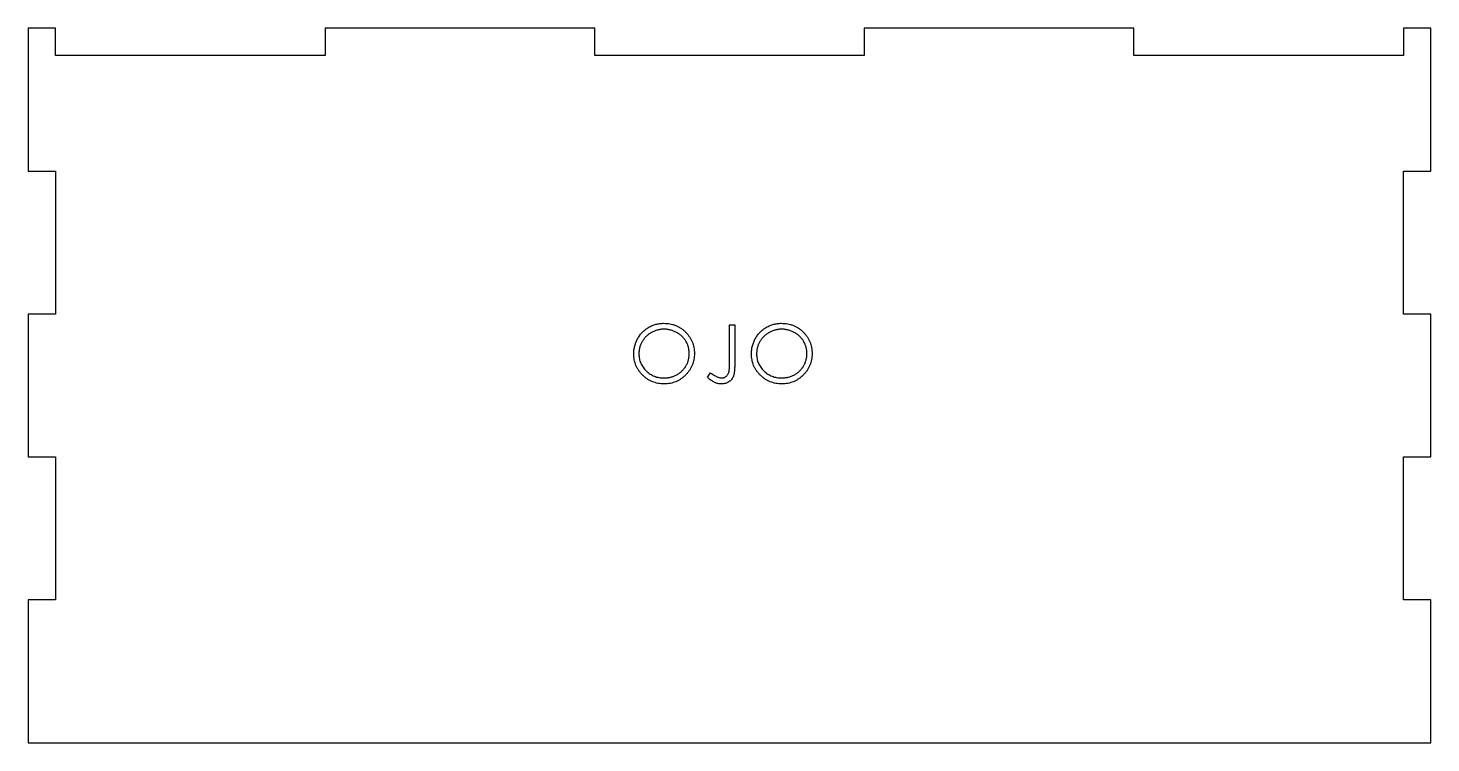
# Model space of a CAD drawing. Header units: millimetres. Extents: x -76 to 76, y -42 to 36.
import ezdxf

# ---------------------------------------------------------------- set-up
doc = ezdxf.new("R2010")
doc.units = ezdxf.units.MM

msp = doc.modelspace()

# ---------------------------------------------------------------- linework, layer by layer
at = {"color": 7, "linetype": 'Continuous', "lineweight": 25}
for p, q in [((-76.5, 36), (-76.5, 20.4)), ((-73.5, 36), (-76.5, 36)), ((-73.5, 33), (-73.5, 36)), ((-44.1, 36), (-44.1, 33)), ((-14.7, 36), (-44.1, 36)), ((-14.7, 33), (-14.7, 36)), ((14.7, 36), (14.7, 33)), ((44.1, 36), (14.7, 36)), ((44.1, 33), (44.1, 36)), ((73.5, 36), (73.5, 33)), ((76.5, 36), (73.5, 36)), ((76.5, 20.4), (76.5, 36)), ((-44.1, 33), (-73.5, 33)), ((14.7, 33), (-14.7, 33)), ((73.5, 33), (44.1, 33)), ((-76.5, 20.4), (-73.5, 20.4)), ((-73.5, 20.4), (-73.5, 4.8)), ((73.5, 20.4), (76.5, 20.4)), ((73.5, 4.8), (73.5, 20.4)), ((-76.5, 4.8), (-76.5, -10.8)), ((-73.5, 4.8), (-76.5, 4.8)), ((76.5, 4.8), (73.5, 4.8)), ((76.5, -10.8), (76.5, 4.8)), ((0.01, 3.63), (0.57, 3.63)), ((0.01, -0.56), (0.01, 3.63)), ((0.57, 3.63), (0.57, -0.62)), ((-2.41, -2.1), (-2.08, -1.61)), ((-76.5, -10.8), (-73.5, -10.8)), ((-73.5, -10.8), (-73.5, -26.4)), ((73.5, -10.8), (76.5, -10.8)), ((73.5, -26.4), (73.5, -10.8)), ((-76.5, -26.4), (-76.5, -42)), ((-73.5, -26.4), (-76.5, -26.4)), ((76.5, -26.4), (73.5, -26.4)), ((76.5, -42), (76.5, -26.4)), ((-76.5, -42), (76.5, -42))]:
    msp.add_line(p, q, dxfattribs=at)
for points, knots in [([(-10.44, 0.45), (-10.44, 0.53), (-10.44, 0.68), (-10.42, 0.9), (-10.38, 1.12), (-10.33, 1.33), (-10.27, 1.54), (-10.2, 1.74), (-10.11, 1.94), (-10.01, 2.14), (-9.89, 2.32), (-9.77, 2.5), (-9.63, 2.67), (-9.49, 2.83), (-9.33, 2.97), (-9.17, 3.11), (-9, 3.24), (-8.81, 3.35), (-8.62, 3.45), (-8.43, 3.54), (-8.23, 3.62), (-8.02, 3.68), (-7.82, 3.73), (-7.61, 3.76), (-7.39, 3.78), (-7.25, 3.79), (-7.18, 3.79)], [0, 0, 0, 0, 0.043209, 0.085873, 0.12812, 0.170152, 0.211918, 0.253753, 0.296006, 0.338443, 0.381015, 0.42282, 0.464089, 0.505126, 0.545975, 0.586985, 0.628339, 0.670084, 0.711992, 0.753039, 0.794049, 0.834886, 0.875498, 0.916547, 0.958004, 1, 1, 1, 1]), ([(-7.15, 3.14), (-7.21, 3.14), (-7.33, 3.14), (-7.5, 3.12), (-7.68, 3.09), (-7.85, 3.05), (-8.02, 3), (-8.19, 2.94), (-8.35, 2.87), (-8.51, 2.78), (-8.67, 2.69), (-8.82, 2.59), (-8.95, 2.48), (-9.08, 2.36), (-9.21, 2.24), (-9.32, 2.1), (-9.42, 1.96), (-9.52, 1.81), (-9.6, 1.66), (-9.68, 1.5), (-9.74, 1.34), (-9.79, 1.17), (-9.83, 1), (-9.86, 0.82), (-9.87, 0.64), (-9.88, 0.52), (-9.88, 0.46)], [0, 0, 0, 0, 0.042023, 0.083645, 0.124984, 0.166247, 0.207702, 0.249631, 0.291742, 0.334743, 0.37746, 0.419556, 0.461044, 0.502096, 0.542891, 0.583801, 0.624864, 0.666225, 0.707399, 0.748557, 0.789655, 0.83074, 0.87207, 0.913993, 0.956498, 1, 1, 1, 1]), ([(-7.18, 3.79), (-7.06, 3.78), (-6.83, 3.78), (-6.49, 3.73), (-6.17, 3.66), (-5.87, 3.55), (-5.57, 3.42), (-5.3, 3.25), (-5.03, 3.06), (-4.79, 2.84), (-4.56, 2.59), (-4.37, 2.33), (-4.2, 2.06), (-4.07, 1.77), (-3.96, 1.47), (-3.89, 1.15), (-3.84, 0.82), (-3.83, 0.6), (-3.83, 0.48)], [0, 0, 0, 0, 0.06657, 0.130749, 0.193413, 0.254989, 0.316114, 0.377262, 0.439401, 0.502971, 0.566525, 0.628231, 0.689091, 0.749345, 0.81017, 0.87161, 0.934869, 1, 1, 1, 1]), ([(-4.39, 0.49), (-4.4, 0.55), (-4.4, 0.67), (-4.42, 0.85), (-4.44, 1.02), (-4.48, 1.19), (-4.53, 1.36), (-4.59, 1.52), (-4.67, 1.67), (-4.75, 1.83), (-4.85, 1.97), (-4.95, 2.11), (-5.06, 2.24), (-5.18, 2.37), (-5.32, 2.48), (-5.46, 2.59), (-5.61, 2.69), (-5.76, 2.78), (-5.93, 2.87), (-6.09, 2.94), (-6.26, 3), (-6.44, 3.05), (-6.61, 3.09), (-6.79, 3.12), (-6.97, 3.14), (-7.09, 3.14), (-7.15, 3.14)], [0, 0, 0, 0, 0.042915, 0.08513, 0.126473, 0.167453, 0.207976, 0.248249, 0.28875, 0.32967, 0.370537, 0.411129, 0.451819, 0.492406, 0.533486, 0.575263, 0.617441, 0.660672, 0.70394, 0.746868, 0.789079, 0.831104, 0.873238, 0.915166, 0.957381, 1, 1, 1, 1]), ([(2.39, 0.45), (2.39, 0.53), (2.4, 0.68), (2.42, 0.9), (2.45, 1.12), (2.5, 1.33), (2.56, 1.54), (2.64, 1.74), (2.73, 1.94), (2.83, 2.14), (2.94, 2.32), (3.07, 2.5), (3.2, 2.67), (3.35, 2.83), (3.5, 2.97), (3.66, 3.11), (3.84, 3.24), (4.02, 3.35), (4.21, 3.45), (4.41, 3.54), (4.61, 3.62), (4.81, 3.68), (5.02, 3.73), (5.23, 3.76), (5.44, 3.78), (5.59, 3.79), (5.66, 3.79)], [0, 0, 0, 0, 0.043209, 0.085873, 0.12812, 0.170152, 0.211918, 0.253753, 0.296006, 0.338443, 0.381015, 0.42282, 0.464089, 0.505126, 0.545975, 0.586985, 0.628339, 0.670084, 0.711992, 0.753039, 0.794049, 0.834886, 0.875498, 0.916547, 0.958004, 1, 1, 1, 1]), ([(5.69, 3.14), (5.63, 3.14), (5.51, 3.14), (5.33, 3.12), (5.16, 3.09), (4.98, 3.05), (4.82, 3), (4.65, 2.94), (4.48, 2.87), (4.32, 2.78), (4.17, 2.69), (4.02, 2.59), (3.88, 2.48), (3.75, 2.36), (3.63, 2.24), (3.51, 2.1), (3.41, 1.96), (3.32, 1.81), (3.23, 1.66), (3.16, 1.5), (3.1, 1.34), (3.05, 1.17), (3, 1), (2.98, 0.82), (2.96, 0.64), (2.96, 0.52), (2.96, 0.46)], [0, 0, 0, 0, 0.042023, 0.083645, 0.124984, 0.166247, 0.207702, 0.249631, 0.291742, 0.334743, 0.37746, 0.419556, 0.461044, 0.502096, 0.542891, 0.583801, 0.624864, 0.666225, 0.707399, 0.748557, 0.789655, 0.83074, 0.87207, 0.913993, 0.956498, 1, 1, 1, 1]), ([(5.66, 3.79), (5.77, 3.78), (6, 3.78), (6.34, 3.73), (6.66, 3.66), (6.97, 3.55), (7.26, 3.42), (7.54, 3.25), (7.8, 3.06), (8.05, 2.84), (8.27, 2.59), (8.47, 2.33), (8.63, 2.06), (8.77, 1.77), (8.87, 1.47), (8.95, 1.15), (9, 0.82), (9, 0.6), (9, 0.48)], [0, 0, 0, 0, 0.06657, 0.130749, 0.193413, 0.254989, 0.316114, 0.377262, 0.439401, 0.502971, 0.566525, 0.628231, 0.689091, 0.749345, 0.81017, 0.87161, 0.934869, 1, 1, 1, 1]), ([(8.44, 0.49), (8.44, 0.55), (8.44, 0.67), (8.42, 0.85), (8.39, 1.02), (8.35, 1.19), (8.3, 1.36), (8.24, 1.52), (8.17, 1.67), (8.08, 1.83), (7.99, 1.97), (7.88, 2.11), (7.77, 2.24), (7.65, 2.37), (7.52, 2.48), (7.38, 2.59), (7.23, 2.69), (7.07, 2.78), (6.91, 2.87), (6.74, 2.94), (6.57, 3), (6.4, 3.05), (6.22, 3.09), (6.05, 3.12), (5.87, 3.14), (5.75, 3.14), (5.69, 3.14)], [0, 0, 0, 0, 0.042915, 0.08513, 0.126473, 0.167453, 0.207976, 0.248249, 0.28875, 0.32967, 0.370537, 0.411129, 0.451819, 0.492406, 0.533486, 0.575263, 0.617441, 0.660672, 0.70394, 0.746868, 0.789079, 0.831104, 0.873238, 0.915166, 0.957381, 1, 1, 1, 1]), ([(-7.13, -2.82), (-7.24, -2.82), (-7.46, -2.82), (-7.79, -2.77), (-8.11, -2.69), (-8.41, -2.59), (-8.7, -2.45), (-8.98, -2.29), (-9.24, -2.09), (-9.48, -1.87), (-9.71, -1.63), (-9.9, -1.37), (-10.07, -1.09), (-10.21, -0.81), (-10.31, -0.51), (-10.39, -0.2), (-10.43, 0.12), (-10.44, 0.34), (-10.44, 0.45)], [0, 0, 0, 0, 0.0658189, 0.1297465, 0.192072, 0.2534594, 0.3145696, 0.3762799, 0.4390257, 0.503267, 0.5674928, 0.6297048, 0.6909996, 0.7514517, 0.8120044, 0.8731497, 0.9356355, 1, 1, 1, 1]), ([(-9.88, 0.46), (-9.87, 0.37), (-9.87, 0.19), (-9.83, -0.07), (-9.77, -0.33), (-9.68, -0.57), (-9.57, -0.8), (-9.43, -1.02), (-9.27, -1.22), (-9.08, -1.42), (-8.88, -1.6), (-8.66, -1.75), (-8.43, -1.88), (-8.2, -1.99), (-7.95, -2.08), (-7.69, -2.13), (-7.42, -2.17), (-7.24, -2.18), (-7.15, -2.18)], [0, 0, 0, 0, 0.064504, 0.126899, 0.187747, 0.24815, 0.308586, 0.369583, 0.431827, 0.49618, 0.560668, 0.623504, 0.68526, 0.746537, 0.808327, 0.870486, 0.934317, 1, 1, 1, 1]), ([(-7.15, -2.18), (-7.09, -2.18), (-6.96, -2.18), (-6.78, -2.16), (-6.6, -2.13), (-6.42, -2.09), (-6.25, -2.04), (-6.08, -1.98), (-5.92, -1.91), (-5.75, -1.83), (-5.6, -1.74), (-5.45, -1.64), (-5.31, -1.53), (-5.18, -1.41), (-5.06, -1.29), (-4.95, -1.16), (-4.85, -1.02), (-4.75, -0.87), (-4.67, -0.72), (-4.59, -0.56), (-4.53, -0.39), (-4.48, -0.23), (-4.44, -0.05), (-4.42, 0.12), (-4.4, 0.3), (-4.4, 0.42), (-4.39, 0.49)], [0, 0, 0, 0, 0.043633, 0.086538, 0.129177, 0.171436, 0.213416, 0.255266, 0.297369, 0.339941, 0.382347, 0.423953, 0.464871, 0.505572, 0.546003, 0.586568, 0.627065, 0.668271, 0.709549, 0.750428, 0.791096, 0.832027, 0.873136, 0.914611, 0.956956, 1, 1, 1, 1]), ([(-3.83, 0.48), (-3.83, 0.37), (-3.84, 0.15), (-3.89, -0.18), (-3.96, -0.49), (-4.06, -0.8), (-4.2, -1.08), (-4.37, -1.36), (-4.56, -1.62), (-4.79, -1.86), (-5.03, -2.09), (-5.29, -2.28), (-5.56, -2.45), (-5.85, -2.59), (-6.15, -2.69), (-6.46, -2.77), (-6.79, -2.82), (-7.01, -2.82), (-7.13, -2.82)], [0, 0, 0, 0, 0.065227, 0.128569, 0.19032, 0.251378, 0.312388, 0.373789, 0.436431, 0.500567, 0.564687, 0.627136, 0.688455, 0.749246, 0.810155, 0.871671, 0.934773, 1, 1, 1, 1]), ([(5.71, -2.82), (5.59, -2.82), (5.37, -2.82), (5.04, -2.77), (4.72, -2.69), (4.42, -2.59), (4.13, -2.45), (3.86, -2.29), (3.59, -2.09), (3.35, -1.87), (3.13, -1.63), (2.93, -1.37), (2.76, -1.09), (2.63, -0.81), (2.52, -0.51), (2.45, -0.2), (2.4, 0.12), (2.4, 0.34), (2.39, 0.45)], [0, 0, 0, 0, 0.065819, 0.129747, 0.192072, 0.253459, 0.31457, 0.37628, 0.439026, 0.503267, 0.567493, 0.629705, 0.691, 0.751452, 0.812004, 0.87315, 0.935635, 1, 1, 1, 1]), ([(2.96, 0.46), (2.96, 0.37), (2.96, 0.19), (3, -0.07), (3.06, -0.33), (3.15, -0.57), (3.27, -0.8), (3.4, -1.02), (3.57, -1.22), (3.75, -1.42), (3.96, -1.6), (4.17, -1.75), (4.4, -1.88), (4.64, -1.99), (4.88, -2.08), (5.14, -2.13), (5.41, -2.17), (5.59, -2.18), (5.69, -2.18)], [0, 0, 0, 0, 0.064504, 0.126899, 0.187747, 0.24815, 0.308586, 0.369583, 0.431827, 0.49618, 0.560668, 0.623504, 0.68526, 0.746537, 0.808327, 0.870486, 0.934317, 1, 1, 1, 1]), ([(5.69, -2.18), (5.75, -2.18), (5.87, -2.18), (6.05, -2.16), (6.23, -2.13), (6.41, -2.09), (6.58, -2.04), (6.75, -1.98), (6.92, -1.91), (7.08, -1.83), (7.24, -1.74), (7.38, -1.64), (7.52, -1.53), (7.65, -1.41), (7.77, -1.29), (7.89, -1.16), (7.99, -1.02), (8.08, -0.87), (8.17, -0.72), (8.24, -0.56), (8.3, -0.39), (8.35, -0.23), (8.39, -0.05), (8.42, 0.12), (8.44, 0.3), (8.44, 0.42), (8.44, 0.49)], [0, 0, 0, 0, 0.043633, 0.086538, 0.129177, 0.171436, 0.213416, 0.255266, 0.297369, 0.339941, 0.382347, 0.423953, 0.464871, 0.505572, 0.546003, 0.586568, 0.627065, 0.668271, 0.709549, 0.750428, 0.791096, 0.832027, 0.873136, 0.914611, 0.956956, 1, 1, 1, 1]), ([(9, 0.48), (9, 0.37), (9, 0.15), (8.95, -0.18), (8.87, -0.49), (8.77, -0.8), (8.63, -1.08), (8.47, -1.36), (8.27, -1.62), (8.05, -1.86), (7.8, -2.09), (7.54, -2.28), (7.27, -2.45), (6.98, -2.59), (6.68, -2.69), (6.37, -2.77), (6.04, -2.82), (5.82, -2.82), (5.71, -2.82)], [0, 0, 0, 0, 0.065227, 0.128569, 0.19032, 0.251378, 0.312388, 0.373789, 0.436431, 0.500567, 0.564687, 0.627136, 0.688455, 0.749246, 0.810155, 0.871671, 0.934773, 1, 1, 1, 1]), ([(0.57, -0.62), (0.57, -0.7), (0.57, -0.85), (0.56, -1.07), (0.55, -1.27), (0.54, -1.45), (0.51, -1.61), (0.49, -1.75), (0.46, -1.87), (0.42, -2.01), (0.34, -2.17), (0.23, -2.33), (0.1, -2.48), (-0.06, -2.6), (-0.24, -2.7), (-0.45, -2.77), (-0.66, -2.82), (-0.82, -2.82), (-0.9, -2.82)], [0, 0, 0, 0, 0.0773607, 0.148542, 0.2140077, 0.2729945, 0.3264092, 0.3738804, 0.4160199, 0.4521255, 0.5180017, 0.5823669, 0.6470438, 0.7133304, 0.780912, 0.850395, 0.922923, 1, 1, 1, 1]), ([(-0.86, -2.18), (-0.82, -2.18), (-0.73, -2.17), (-0.61, -2.14), (-0.49, -2.09), (-0.38, -2.02), (-0.28, -1.94), (-0.2, -1.83), (-0.13, -1.72), (-0.08, -1.61), (-0.06, -1.51), (-0.04, -1.42), (-0.03, -1.31), (-0.01, -1.19), (-0.01, -1.06), (0, -0.9), (0.01, -0.74), (0.01, -0.62), (0.01, -0.56)], [0, 0, 0, 0, 0.062326, 0.123196, 0.184036, 0.246964, 0.310699, 0.373268, 0.436588, 0.502125, 0.539005, 0.583255, 0.634447, 0.692676, 0.75857, 0.831659, 0.911917, 1, 1, 1, 1]), ([(-0.9, -2.82), (-0.96, -2.82), (-1.08, -2.82), (-1.26, -2.79), (-1.44, -2.74), (-1.63, -2.66), (-1.81, -2.57), (-2.01, -2.44), (-2.21, -2.28), (-2.34, -2.16), (-2.41, -2.1)], [0, 0, 0, 0, 0.106071, 0.213422, 0.321685, 0.433858, 0.554081, 0.687587, 0.836466, 1, 1, 1, 1]), ([(-2.08, -1.61), (-2, -1.67), (-1.86, -1.77), (-1.64, -1.9), (-1.46, -2.01), (-1.33, -2.06), (-1.28, -2.09)], [0, 0, 0, 0, 0.299184, 0.564899, 0.798548, 1, 1, 1, 1]), ([(-1.28, -2.09), (-1.24, -2.1), (-1.17, -2.13), (-1.07, -2.16), (-0.97, -2.17), (-0.9, -2.18), (-0.86, -2.18)], [0, 0, 0, 0, 0.262952, 0.515707, 0.762109, 1, 1, 1, 1])]:
    msp.add_open_spline(points, degree=3, knots=knots, dxfattribs=at)

doc.saveas('drawing.dxf')
